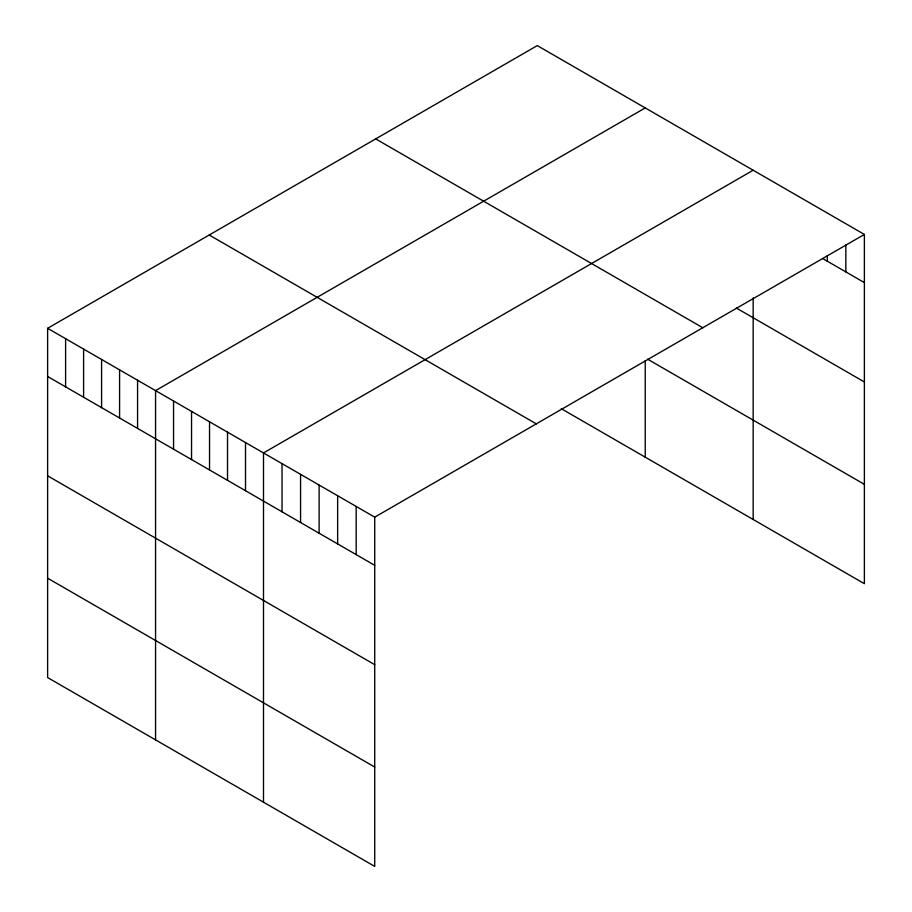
<?xml version="1.0" encoding="UTF-8"?>
<svg xmlns="http://www.w3.org/2000/svg" width="912" height="912" viewBox="0 0 912 912"><rect width="100%" height="100%" fill="white"/><g stroke="black" fill="none" stroke-linecap="round" stroke-linejoin="round"><path stroke-width="1.37" d="M864.382 234.441L374.718 517.15L374.718 866.4L47.618 677.559L47.618 328.309L537.282 45.6L864.382 234.441L864.382 583.691L561.279 408.701M645.229 107.924L155.564 390.621L155.564 739.871M753.164 170.236L263.5 452.945L263.5 802.195M822.67 258.529L864.382 282.606M736.372 308.062L864.382 381.968M375.698 138.898L702.787 327.739M647.623 359.191L864.382 484.34M209.213 235.011L536.302 423.863M47.618 328.309L374.718 517.15M47.618 376.474L374.718 565.315M47.618 475.825L374.718 664.677M47.618 578.197L374.718 767.038M845.846 244.997L845.846 271.913M827.309 255.542L827.309 261.208M753.164 297.893L753.164 519.487M645.229 360.65L645.229 457.163M356.182 506.445L356.182 554.621M337.645 495.752L337.645 543.917M319.109 485.047L319.109 533.212M300.572 474.343L300.572 522.508M282.036 463.649L282.036 511.814M245.51 442.559L245.51 490.724M227.521 432.174L227.521 480.339M209.532 421.789L209.532 469.954M191.543 411.403L191.543 459.568M173.554 401.006L173.554 449.183M137.575 380.236L137.575 428.401M119.586 369.85L119.586 418.015M101.585 359.465L101.585 407.63M83.596 349.079L83.596 397.244M65.607 338.694L65.607 386.859"/></g></svg>
